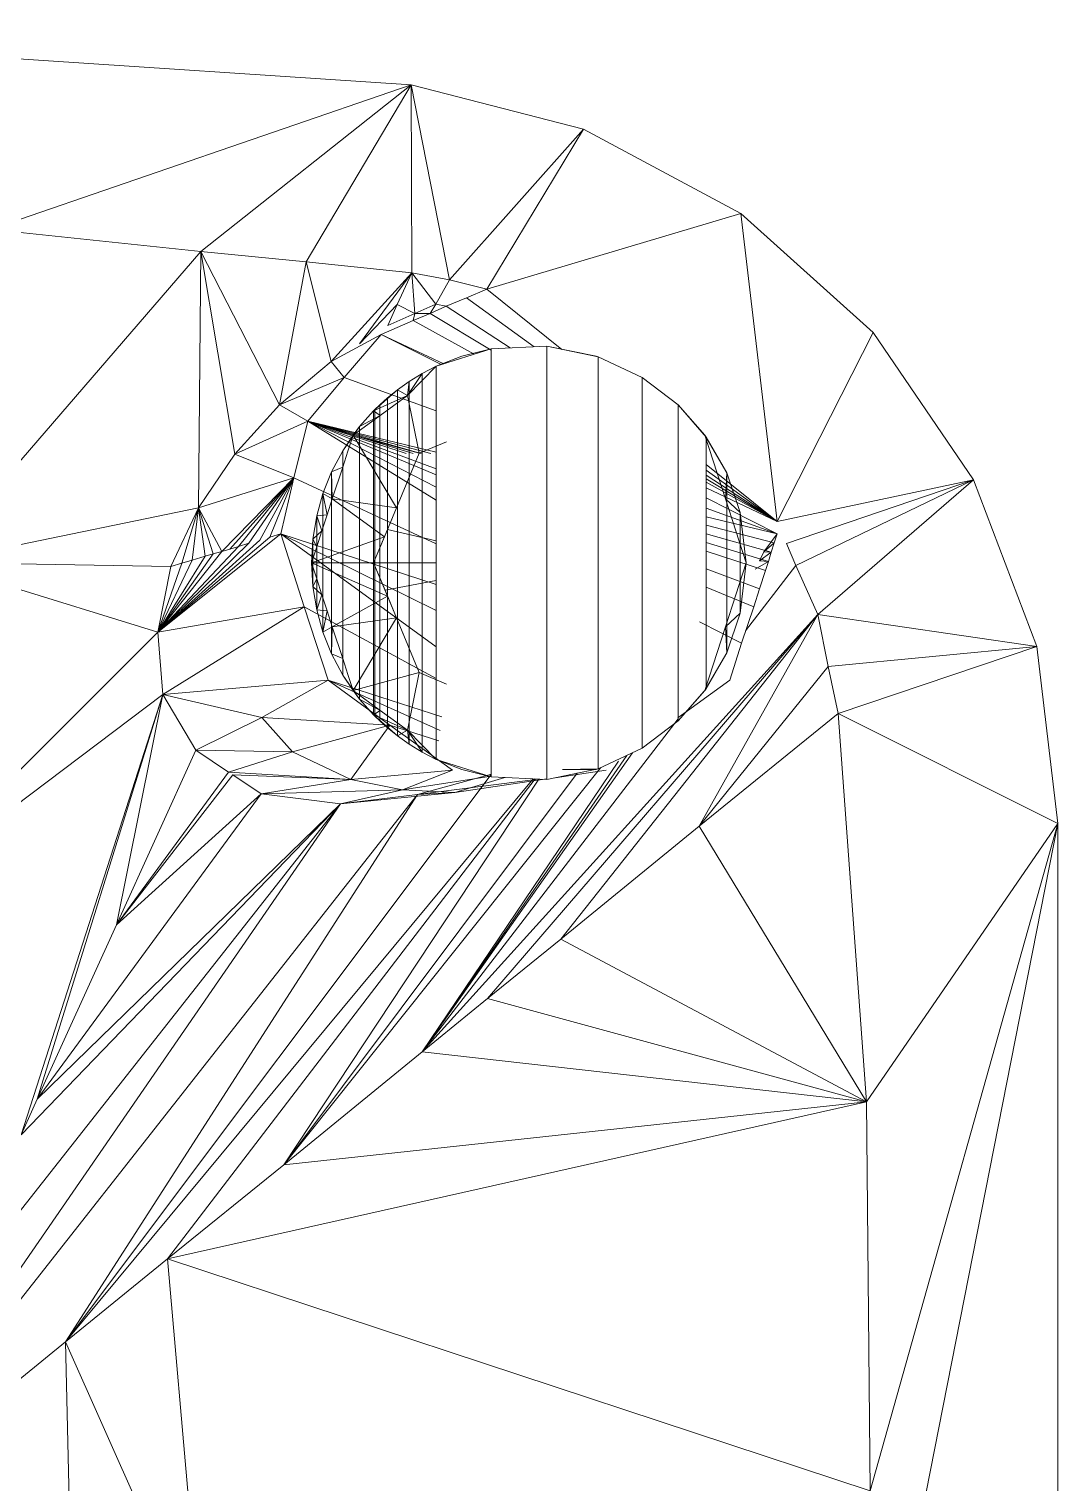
# Model space of a CAD drawing. Header units: inches. Extents: x 1 to 127281, y -26064 to 104775.
# Drawn here: x 25505.4 to 25509.54, y -22405.98 to -22400.13 of the extents above; entities that cross this region are included whole.
import ezdxf

# ---------------------------------------------------------------- set-up
doc = ezdxf.new("R2010")
doc.units = ezdxf.units.IN
doc.header["$MEASUREMENT"] = 0
doc.layers.add('A-GENM', color=13, linetype='Continuous', lineweight=9)

# ---------------------------------------------------------------- blocks, each defined once
blk = doc.blocks.new('Drinking_Founta_ - Phase 10')
at = {"layer": 'A-GENM'}
for p, q in [((11.396, 29.9555), (8.0005, 30.1796)), ((11.396, 29.9555), (9.7027, 29.3725)), ((11.396, 29.9555), (10.5493, 29.2846)), ((11.396, 29.9555), (10.9741, 29.2421)), ((11.396, 29.9555), (12.0903, 29.7768)), ((11.5513, 29.1703), (11.396, 29.9555)), ((11.396, 29.9555), (11.3989, 29.1981)), ((11.5513, 29.1703), (12.0903, 29.7768)), ((11.7007, 29.1322), (12.0903, 29.7768)), ((12.0903, 29.7768), (12.7232, 29.4369)), ((11.7007, 29.1322), (12.7232, 29.4369)), ((13.2564, 28.9579), (12.7232, 29.4369)), ((12.8696, 28.1977), (12.7232, 29.4369)), ((9.7027, 29.3725), (10.5493, 29.2846)), ((9.4683, 28.0321), (10.5493, 29.2846)), ((10.5405, 28.2519), (10.5493, 29.2846)), ((10.8657, 28.6664), (10.5493, 29.2846)), ((10.687, 28.4686), (10.5493, 29.2846)), ((10.9741, 29.2421), (10.5493, 29.2846)), ((10.8657, 28.6664), (10.9741, 29.2421)), ((11.0737, 28.8407), (10.9741, 29.2421)), ((11.3989, 29.1981), (10.9741, 29.2421)), ((11.0737, 28.8407), (11.3989, 29.1981)), ((11.188, 28.9125), (11.3989, 29.1981)), ((11.3403, 29.0707), (11.3989, 29.1981)), ((11.4956, 29.0722), (11.3989, 29.1981)), ((11.4107, 29.0341), (11.3989, 29.1981)), ((11.5513, 29.1703), (11.3989, 29.1981)), ((11.4956, 29.0722), (11.5513, 29.1703)), ((11.5513, 29.1703), (11.7007, 29.1322)), ((11.6187, 29.0971), (11.5366, 29.0634)), ((11.6187, 29.0971), (11.7007, 29.1322)), ((11.6187, 29.0971), (11.8922, 28.9004)), ((11.7007, 29.1322), (12.0034, 28.8902)), ((11.3403, 29.0707), (11.188, 28.9125)), ((11.3403, 29.0707), (11.3023, 28.9857)), ((11.3023, 28.9857), (11.4107, 29.0341)), ((11.3403, 29.0707), (11.4107, 29.0341)), ((11.4107, 29.0341), (11.4048, 29.0062)), ((11.4048, 29.0062), (11.4722, 29.0341)), ((11.4956, 29.0722), (11.4107, 29.0341)), ((11.4107, 29.0341), (11.4722, 29.0341)), ((11.4956, 29.0722), (11.4722, 29.0341)), ((11.5366, 29.0634), (11.4722, 29.0341)), ((11.4722, 29.0341), (11.7179, 28.887)), ((11.4956, 29.0722), (11.5366, 29.0634)), ((11.5366, 29.0634), (11.7945, 28.8959)), ((11.2759, 28.9506), (11.4048, 29.0062)), ((11.4048, 29.0062), (11.6501, 28.8708)), ((11.2759, 28.9506), (11.0737, 28.8407)), ((11.2759, 28.9506), (11.1265, 28.7763)), ((11.2759, 28.9506), (11.5274, 28.8318)), ((11.2759, 28.9506), (11.5178, 28.8287)), ((13.2564, 28.9579), (12.8696, 28.1977)), ((13.6607, 28.3646), (13.2564, 28.9579)), ((11.7179, 28.8924), (11.4972, 28.8222)), ((11.5999, 28.8629), (11.4972, 28.8222)), ((11.7179, 28.8924), (11.5999, 28.8629)), ((11.7179, 28.8924), (11.9426, 28.9027)), ((11.7179, 27.1691), (11.7179, 28.8924)), ((12.1407, 28.8629), (11.9426, 28.9027)), ((11.9426, 27.1587), (11.9426, 28.9027)), ((11.9426, 28.9027), (12.1495, 28.86)), ((12.1407, 28.8629), (12.1495, 28.86)), ((12.3267, 28.7773), (12.1495, 28.86)), ((12.1495, 27.2015), (12.1495, 28.86)), ((10.8657, 28.6664), (11.0737, 28.8407)), ((11.1265, 28.7763), (11.0737, 28.8407)), ((11.3812, 28.704), (11.4972, 28.8222)), ((11.4408, 28.7931), (11.4972, 28.8222)), ((11.4972, 28.8222), (11.4972, 27.2393)), ((10.8657, 28.6664), (11.1265, 28.7763)), ((11.1265, 28.7763), (10.98, 28.6005)), ((11.1265, 28.7763), (11.4972, 28.6426)), ((11.3413, 28.7277), (11.3883, 28.761)), ((11.3812, 28.704), (11.4408, 28.7931)), ((11.3812, 28.704), (11.3883, 28.761)), ((11.4408, 28.7931), (11.3883, 28.761)), ((11.3883, 27.3005), (11.3883, 28.761)), ((11.4408, 27.2684), (11.4408, 28.7931)), ((12.3267, 28.7773), (12.4711, 28.6669)), ((12.3267, 28.7773), (12.3267, 27.2842)), ((11.3413, 28.7277), (11.2453, 28.6431)), ((11.3812, 28.704), (11.2453, 28.6431)), ((11.3012, 28.6954), (11.2453, 28.6431)), ((11.3012, 28.6954), (11.2698, 28.6671)), ((11.3812, 28.704), (11.2718, 28.6245)), ((11.3012, 28.6954), (11.3413, 28.7277)), ((11.3012, 27.3661), (11.3012, 28.6954)), ((11.3812, 28.704), (11.3413, 28.7277)), ((11.3413, 28.7277), (11.3413, 27.3338)), ((11.4284, 28.4727), (11.3812, 28.704)), ((10.8657, 28.6664), (10.687, 28.4686)), ((10.8657, 28.6664), (10.98, 28.6005)), ((11.1624, 28.5451), (11.2718, 28.6245)), ((11.1884, 28.5791), (11.2453, 28.6431)), ((11.2718, 28.6245), (11.1884, 28.5791)), ((11.2698, 28.6671), (11.2453, 28.6431)), ((11.2698, 28.6671), (11.2453, 28.6431)), ((11.2499, 28.6478), (11.2453, 28.6431)), ((11.2453, 28.6431), (11.2453, 27.8925)), ((11.2453, 27.4184), (11.2453, 28.6431)), ((11.2718, 28.6245), (11.2453, 28.6431)), ((11.2698, 28.6671), (11.2499, 28.6478)), ((11.2499, 27.4137), (11.2499, 28.6478)), ((11.2698, 27.3943), (11.2698, 28.6671)), ((12.5782, 28.5451), (12.4711, 28.6669)), ((12.5838, 28.5373), (12.4711, 28.6669)), ((12.4711, 28.6669), (12.4711, 27.3946)), ((10.98, 28.6005), (10.687, 28.4686)), ((10.98, 28.6005), (10.9243, 28.3734)), ((10.98, 28.6005), (11.4972, 28.4766)), ((10.98, 28.6005), (11.4749, 28.4715)), ((10.98, 28.6005), (11.4972, 28.4089)), ((10.98, 28.6005), (11.4972, 28.3358)), ((10.98, 28.6005), (11.4972, 28.2835)), ((10.98, 28.6005), (11.4972, 28.3853)), ((10.98, 28.6005), (11.4363, 28.4715)), ((10.98, 28.6005), (11.3757, 28.4715)), ((10.98, 28.6005), (11.404, 28.4715)), ((11.1884, 28.5791), (11.1208, 28.4823)), ((11.1624, 28.5451), (11.1884, 28.5791)), ((11.1884, 27.4824), (11.1884, 28.5791)), ((11.1624, 28.5451), (11.1208, 28.4823)), ((11.1415, 28.4808), (11.1624, 28.5451)), ((11.4284, 28.4727), (11.1624, 28.5451)), ((11.3368, 28.2517), (11.1624, 28.5451)), ((11.5389, 28.5184), (11.4284, 28.4727)), ((11.4284, 28.4727), (11.5389, 28.5184)), ((12.5782, 28.5451), (12.5838, 28.5373)), ((12.6618, 28.2879), (12.5782, 28.5451)), ((12.5782, 28.5451), (12.6668, 28.393)), ((12.6668, 28.393), (12.5838, 28.5373)), ((12.5838, 27.5242), (12.5838, 28.5373)), ((10.5405, 28.2519), (10.687, 28.4686)), ((10.9243, 28.3734), (10.687, 28.4686)), ((11.1208, 28.4823), (11.0759, 28.3975)), ((11.1206, 28.4165), (11.1208, 28.4823)), ((11.1415, 28.4808), (11.1206, 28.4165)), ((11.1208, 28.4823), (11.1208, 27.5792)), ((11.4284, 28.4727), (11.3826, 28.3622)), ((11.3826, 28.3622), (11.4284, 28.4727)), ((11.4284, 28.4727), (11.4295, 28.4715)), ((11.0409, 28.3096), (11.0759, 28.3975)), ((11.1206, 28.4165), (11.0759, 28.3975)), ((11.0759, 27.664), (11.0759, 28.3975)), ((11.0789, 28.2879), (11.0759, 28.3975)), ((11.1206, 28.4165), (11.0789, 28.2879)), ((12.5838, 28.4262), (12.8696, 28.1977)), ((12.5838, 28.4032), (12.8696, 28.1977)), ((12.6618, 28.2879), (12.6668, 28.393)), ((12.7216, 28.2329), (12.6668, 28.393)), ((12.6668, 27.6684), (12.6668, 28.393)), ((10.9243, 28.3734), (10.5405, 28.2519)), ((10.9243, 28.3734), (10.6343, 28.0761)), ((10.9243, 28.3734), (10.6665, 28.0863)), ((10.9243, 28.3734), (10.7017, 28.0966)), ((10.9243, 28.3734), (10.7427, 28.1098)), ((10.9243, 28.3734), (10.7866, 28.1215)), ((10.9243, 28.3734), (10.8277, 28.1347)), ((10.9243, 28.3734), (10.8716, 28.1478)), ((10.9243, 28.3734), (11.4972, 28.1076)), ((11.3826, 28.3622), (11.3368, 28.2517)), ((11.3368, 28.2517), (11.3826, 28.3622)), ((12.5838, 28.3833), (12.8696, 28.1977)), ((12.5838, 28.3687), (12.8696, 28.1977)), ((12.5838, 28.3554), (12.8696, 28.1977)), ((12.5838, 28.3327), (12.8696, 28.1977)), ((13.6607, 28.3646), (12.8696, 28.1977)), ((13.6607, 28.3646), (12.9077, 28.1083)), ((13.6607, 28.3646), (12.9458, 28.0204)), ((13.0337, 27.8227), (13.6607, 28.3646)), ((13.9155, 27.6937), (13.6607, 28.3646)), ((11.0159, 28.2194), (11.0409, 28.3096)), ((11.058, 28.2236), (11.0409, 28.3096)), ((11.0789, 28.2879), (11.0409, 28.3096)), ((11.0409, 28.3096), (11.0409, 27.7519)), ((11.058, 28.2236), (11.0789, 28.2879)), ((11.2885, 28.1349), (11.0789, 28.2879)), ((11.3368, 28.2517), (11.0789, 28.2879)), ((12.5838, 28.2918), (12.8696, 28.1478)), ((12.7453, 28.0307), (12.6618, 28.2879)), ((12.6618, 28.2879), (12.7216, 28.2329)), ((10.5405, 28.2519), (9.4683, 28.0321)), ((10.4292, 28.016), (10.5405, 28.2519)), ((10.4732, 28.0292), (10.5405, 28.2519)), ((10.5142, 28.0409), (10.5405, 28.2519)), ((10.5669, 28.057), (10.5405, 28.2519)), ((10.6343, 28.0761), (10.5405, 28.2519)), ((10.5405, 28.2519), (10.5991, 28.0673)), ((11.0159, 28.2194), (11.0006, 28.1266)), ((11.058, 28.2236), (11.0159, 28.2194)), ((11.0159, 27.8421), (11.0159, 28.2194)), ((11.0159, 28.2194), (11.0371, 28.1593)), ((11.058, 28.2236), (11.0371, 28.1593)), ((11.2885, 28.1349), (11.3368, 28.2517)), ((11.3011, 28.1655), (11.3368, 28.2517)), ((12.5838, 28.2509), (12.8696, 28.1478)), ((12.5838, 28.2163), (12.8696, 28.1478)), ((12.7453, 28.0307), (12.7216, 28.2329)), ((12.7453, 28.0307), (12.7216, 28.2329)), ((12.7216, 27.8286), (12.7216, 28.2329)), ((11.0371, 28.1593), (11.0006, 28.1266)), ((11.0162, 28.095), (11.0371, 28.1593)), ((11.2453, 28.0307), (11.3011, 28.1655)), ((11.4972, 28.1191), (11.3011, 28.1655)), ((12.5838, 28.1826), (12.8579, 28.1112)), ((10.8716, 28.1478), (10.3765, 27.7523)), ((10.3765, 27.7523), (10.8277, 28.1347)), ((10.7866, 28.1215), (10.3765, 27.7523)), ((10.3765, 27.7523), (10.7427, 28.1098)), ((10.7017, 28.0966), (10.3765, 27.7523)), ((10.6665, 28.0863), (10.7017, 28.0966)), ((10.7017, 28.0966), (10.7427, 28.1098)), ((10.8716, 28.1478), (10.8277, 28.1347)), ((10.8716, 28.1478), (11.4972, 27.944)), ((10.8716, 28.1478), (10.9653, 27.8534)), ((10.8716, 28.1478), (11.4972, 27.693)), ((10.8716, 28.1478), (11.4972, 27.8386)), ((10.9953, 28.0307), (11.2885, 28.1349)), ((10.9953, 28.0307), (11.0006, 28.1266)), ((10.9953, 28.0307), (11.0162, 28.095)), ((11.0162, 28.095), (10.9953, 28.0307)), ((11.0162, 28.095), (11.0006, 28.1266)), ((11.0006, 27.9349), (11.0006, 28.1266)), ((11.2453, 28.0307), (11.2885, 28.1349)), ((12.5838, 28.1473), (12.8462, 28.0731)), ((12.5838, 28.1128), (12.8345, 28.0365)), ((12.8696, 28.1478), (12.8169, 28.0746)), ((12.8579, 28.1112), (12.8169, 28.0746)), ((12.8579, 28.1112), (12.8462, 28.0731)), ((12.8696, 28.1478), (12.8579, 28.1112)), ((12.9077, 28.1083), (12.9458, 28.0204)), ((10.6343, 28.0761), (10.3765, 27.7523)), ((10.3765, 27.7523), (10.5991, 28.0673)), ((10.5669, 28.057), (10.3765, 27.7523)), ((10.5142, 28.0409), (10.3765, 27.7523)), ((10.5142, 28.0409), (10.4732, 28.0292)), ((10.5669, 28.057), (10.5142, 28.0409)), ((10.5669, 28.057), (10.5991, 28.0673)), ((10.6343, 28.0761), (10.5991, 28.0673)), ((10.6665, 28.0863), (10.6343, 28.0761)), ((12.5838, 28.0778), (12.8228, 27.9999)), ((12.7818, 28.0058), (12.8345, 28.0365)), ((12.8169, 28.0746), (12.7993, 28.0394)), ((12.8462, 28.0731), (12.7993, 28.0394)), ((12.8345, 28.0365), (12.7993, 28.0394)), ((12.8462, 28.0731), (12.8169, 28.0746)), ((12.8228, 27.9999), (12.8345, 28.0365)), ((12.8462, 28.0731), (12.8345, 28.0365)), ((10.4292, 28.016), (9.4683, 28.0321)), ((9.4683, 28.0321), (10.3765, 27.7523)), ((10.4732, 28.0292), (10.3765, 27.7523)), ((10.4292, 28.016), (10.3765, 27.7523)), ((10.4292, 28.016), (10.4732, 28.0292)), ((10.9953, 28.0307), (11.0162, 27.9665)), ((11.0162, 27.9665), (10.9953, 28.0307)), ((10.9953, 28.0307), (11.0006, 27.9349)), ((11.3011, 27.896), (10.9953, 28.0307)), ((11.2453, 28.0307), (10.9953, 28.0307)), ((11.3011, 27.896), (11.2453, 28.0307)), ((11.2453, 28.0307), (11.2911, 27.9203)), ((11.2453, 28.0307), (11.4972, 28.0307)), ((12.5838, 28.0065), (12.7993, 27.9267)), ((12.6618, 27.7736), (12.7453, 28.0307)), ((12.7453, 28.0307), (12.7216, 27.8286)), ((12.7453, 28.0307), (12.7216, 27.8286)), ((12.743, 27.7566), (12.9458, 28.0204)), ((12.7993, 27.9267), (12.8228, 27.9999)), ((13.0337, 27.8227), (12.9458, 28.0204)), ((11.0162, 27.9665), (11.0006, 27.9349)), ((11.0006, 27.9349), (11.0159, 27.8421)), ((11.0371, 27.9022), (11.0006, 27.9349)), ((11.0162, 27.9665), (11.0371, 27.9022)), ((11.4972, 27.9596), (11.2911, 27.9203)), ((11.3368, 27.8098), (11.2911, 27.9203)), ((12.5838, 27.9333), (12.7759, 27.8534)), ((12.7993, 27.9267), (12.7759, 27.8534)), ((11.0371, 27.9022), (11.0159, 27.8421)), ((11.0371, 27.9022), (11.058, 27.8379)), ((11.3011, 27.896), (11.0789, 27.7736)), ((11.2453, 27.4184), (11.2453, 27.8925)), ((11.3011, 27.896), (11.3368, 27.8098)), ((10.3765, 27.7523), (10.9653, 27.8534)), ((10.9653, 27.8534), (10.397, 27.5004)), ((10.9653, 27.8534), (11.4972, 27.5657)), ((10.9653, 27.8534), (11.062, 27.559)), ((11.0159, 27.8421), (11.0409, 27.7519)), ((11.058, 27.8379), (11.0159, 27.8421)), ((11.058, 27.8379), (11.0409, 27.7519)), ((11.0789, 27.7736), (11.058, 27.8379)), ((11.3368, 27.8098), (11.0789, 27.7736)), ((11.3368, 27.8098), (11.1624, 27.5164)), ((11.3368, 27.8098), (11.357, 27.7612)), ((11.3826, 27.6993), (11.3368, 27.8098)), ((13.0337, 27.8227), (11.44, 26.0619)), ((13.0337, 27.8227), (11.7036, 26.2772)), ((13.0337, 27.8227), (11.9995, 26.516)), ((13.0337, 27.8227), (12.5562, 26.9701)), ((12.6618, 27.7736), (12.7216, 27.8286)), ((12.7216, 27.8286), (12.6668, 27.6684)), ((12.7261, 27.7069), (12.7759, 27.8534)), ((13.9155, 27.6937), (13.0337, 27.8227)), ((13.0337, 27.8227), (13.0747, 27.6132)), ((9.2896, 26.6654), (10.3765, 27.7523)), ((10.3765, 27.7523), (10.397, 27.5004)), ((11.0789, 27.7736), (11.0409, 27.7519)), ((11.0759, 27.664), (11.0409, 27.7519)), ((11.0789, 27.7736), (11.0759, 27.664)), ((11.0789, 27.7736), (11.1206, 27.645)), ((11.3826, 27.6993), (11.357, 27.7612)), ((12.5572, 27.7933), (12.7261, 27.7069)), ((12.6618, 27.7736), (12.5782, 27.5164)), ((12.6618, 27.7736), (12.6668, 27.6684)), ((11.4284, 27.5888), (11.3826, 27.6993)), ((11.4284, 27.5888), (11.3826, 27.6993)), ((12.7261, 27.7069), (12.6792, 27.559)), ((13.9155, 27.6937), (13.0747, 27.6132)), ((13.1157, 27.4242), (13.9155, 27.6937)), ((14.0005, 26.9818), (13.9155, 27.6937)), ((11.0759, 27.664), (11.1208, 27.5792)), ((11.1206, 27.645), (11.0759, 27.664)), ((11.1415, 27.5807), (11.1206, 27.645)), ((11.1206, 27.645), (11.1208, 27.5792)), ((12.5782, 27.5164), (12.6668, 27.6684)), ((12.5838, 27.5242), (12.6668, 27.6684)), ((11.1624, 27.5164), (11.1208, 27.5792)), ((11.1884, 27.4824), (11.1208, 27.5792)), ((11.1415, 27.5807), (11.1624, 27.5164)), ((11.4284, 27.5888), (11.1624, 27.5164)), ((11.4284, 27.5888), (11.3812, 27.3575)), ((11.4284, 27.5888), (11.5389, 27.543)), ((11.4284, 27.5888), (11.5389, 27.543)), ((12.5562, 26.9701), (13.0747, 27.6132)), ((13.1157, 27.4242), (13.0747, 27.6132)), ((10.397, 27.5004), (11.062, 27.559)), ((11.062, 27.559), (10.7954, 27.4081)), ((11.3111, 27.3773), (11.062, 27.559)), ((11.5128, 27.3564), (11.062, 27.559)), ((11.52, 27.4103), (11.062, 27.559)), ((11.1624, 27.5164), (11.1884, 27.4824)), ((11.1624, 27.5164), (11.2718, 27.437)), ((12.6792, 27.559), (12.4699, 27.4063)), ((12.5838, 27.5242), (12.4711, 27.3946)), ((12.5782, 27.5164), (12.4711, 27.3946)), ((12.5838, 27.5242), (12.5782, 27.5164)), ((9.2896, 26.6654), (10.397, 27.5004)), ((9.8257, 25.7279), (10.397, 27.5004)), ((9.8902, 25.8715), (10.397, 27.5004)), ((10.2095, 26.5731), (10.397, 27.5004)), ((10.397, 27.5004), (10.5288, 27.2763)), ((10.397, 27.5004), (10.7954, 27.4081)), ((11.1884, 27.4824), (11.2453, 27.4184)), ((11.1884, 27.4824), (11.2718, 27.437)), ((10.5288, 27.2763), (10.7954, 27.4081)), ((11.3111, 27.3773), (10.7954, 27.4081)), ((10.9185, 27.2704), (10.7954, 27.4081)), ((11.2718, 27.437), (11.2453, 27.4184)), ((11.2698, 27.3943), (11.2453, 27.4184)), ((11.2698, 27.3943), (11.2453, 27.4184)), ((11.2453, 27.4184), (11.2499, 27.4137)), ((11.3012, 27.3661), (11.2453, 27.4184)), ((11.2453, 27.4184), (11.3812, 27.3575)), ((11.2453, 27.4184), (11.3413, 27.3338)), ((11.2698, 27.3943), (11.2499, 27.4137)), ((11.2698, 27.3943), (11.3012, 27.3661)), ((11.2718, 27.437), (11.3812, 27.3575)), ((11.44, 26.0619), (12.4711, 27.403)), ((12.4711, 27.3946), (12.3267, 27.2842)), ((13.1157, 27.4242), (12.5562, 26.9701)), ((14.0005, 26.9818), (13.1157, 27.4242)), ((13.1157, 27.4242), (13.23, 25.8612)), ((11.3111, 27.3773), (10.9185, 27.2704)), ((11.3111, 27.3773), (11.1528, 27.1591)), ((11.3012, 27.3661), (11.3413, 27.3338)), ((11.3111, 27.3773), (11.5071, 27.3137)), ((11.3111, 27.3773), (11.563, 27.1957)), ((11.3812, 27.3575), (11.3413, 27.3338)), ((11.3883, 27.3005), (11.3413, 27.3338)), ((11.4408, 27.2684), (11.3812, 27.3575)), ((11.3883, 27.3005), (11.3812, 27.3575)), ((11.3812, 27.3575), (11.4972, 27.2393)), ((10.2095, 26.5731), (10.5288, 27.2763)), ((10.5288, 27.2763), (10.6607, 27.1884)), ((10.5288, 27.2763), (10.9185, 27.2704)), ((11.4408, 27.2684), (11.3883, 27.3005)), ((12.1495, 27.2015), (12.3267, 27.2842)), ((10.6607, 27.1884), (10.9185, 27.2704)), ((11.1528, 27.1591), (10.9185, 27.2704)), ((11.44, 26.0619), (12.2875, 27.2659)), ((11.44, 26.0619), (12.2643, 27.2551)), ((11.44, 26.0619), (12.2308, 27.2319)), ((11.4408, 27.2684), (11.4972, 27.2393)), ((11.5999, 27.1986), (11.4972, 27.2393)), ((11.7179, 27.1691), (11.4972, 27.2393)), ((11.719, 27.1781), (10.0044, 24.8944)), ((10.0044, 24.8944), (11.8875, 27.1613)), ((10.2095, 26.5731), (10.6607, 27.1884)), ((10.2095, 26.5731), (10.6782, 27.1767)), ((10.4146, 25.2284), (11.896, 27.1609)), ((11.1528, 27.1591), (10.6607, 27.1884)), ((10.6782, 27.1767), (11.1528, 27.1591)), ((10.7925, 27.1005), (10.6782, 27.1767)), ((10.7925, 27.1005), (11.1528, 27.1591)), ((10.8833, 25.6078), (12.1605, 27.2066)), ((10.8833, 25.6078), (12.0652, 27.1841)), ((10.8833, 25.6078), (11.9102, 27.1602)), ((11.563, 27.1957), (11.1528, 27.1591)), ((11.1528, 27.1591), (11.3609, 27.1166)), ((11.563, 27.1957), (11.3609, 27.1166)), ((11.7182, 27.1721), (11.3609, 27.1166)), ((11.4224, 27.0976), (11.7193, 27.1805)), ((11.4224, 27.0976), (11.9078, 27.1603)), ((11.7732, 27.1666), (11.5718, 27.1063)), ((11.9426, 27.1607), (11.5718, 27.1063)), ((11.5999, 27.1986), (11.7179, 27.1691)), ((11.7179, 27.1691), (11.9426, 27.1587)), ((12.1495, 27.2015), (11.9426, 27.1587)), ((12.1812, 27.1957), (11.9757, 27.1656)), ((12.0055, 27.1986), (12.1495, 27.2015)), ((12.0055, 27.1986), (12.1407, 27.1986)), ((12.1495, 27.2015), (12.1407, 27.1986)), ((10.7925, 27.1005), (9.8902, 25.8715)), ((10.7925, 27.1005), (10.2095, 26.5731)), ((10.7925, 27.1005), (11.3609, 27.1166)), ((10.7925, 27.1005), (11.1118, 27.0609)), ((11.1118, 27.0609), (11.3609, 27.1166)), ((11.1118, 27.0609), (11.5718, 27.1063)), ((11.3609, 27.1166), (11.5718, 27.1063)), ((11.4224, 27.0976), (11.5718, 27.1063)), ((9.1255, 24.1796), (11.4224, 27.0976)), ((9.1255, 24.1796), (11.1118, 27.0609)), ((9.5093, 25.0263), (11.1118, 27.0609)), ((9.8257, 25.7279), (11.1118, 27.0609)), ((9.8902, 25.8715), (11.1118, 27.0609)), ((11.4224, 27.0976), (10.0044, 24.8944)), ((11.4224, 27.0976), (11.1118, 27.0609)), ((14.0005, 26.9818), (13.1626, 22.7309)), ((14.0005, 26.9818), (13.23, 25.8612)), ((14.0005, 26.9818), (13.2446, 24.2953)), ((14.0005, 26.9818), (14.0005, 12.18)), ((12.5562, 26.9701), (11.9995, 26.516)), ((13.23, 25.8612), (12.5562, 26.9701)), ((9.8902, 25.8715), (10.2095, 26.5731)), ((11.7036, 26.2772), (11.9995, 26.516)), ((13.23, 25.8612), (11.9995, 26.516)), ((11.7036, 26.2772), (11.44, 26.0619)), ((11.7036, 26.2772), (13.23, 25.8612)), ((11.44, 26.0619), (10.8833, 25.6078)), ((13.23, 25.8612), (11.44, 26.0619)), ((9.8902, 25.8715), (9.8257, 25.7279)), ((13.23, 25.8612), (10.4146, 25.2284)), ((13.23, 25.8612), (10.8833, 25.6078)), ((13.23, 25.8612), (13.2446, 24.2953)), ((10.4146, 25.2284), (10.8833, 25.6078)), ((10.0044, 24.8944), (10.4146, 25.2284)), ((10.5523, 23.6669), (10.4146, 25.2284)), ((13.2446, 24.2953), (10.4146, 25.2284)), ((9.1255, 24.1796), (10.0044, 24.8944)), ((10.0278, 23.8559), (10.0044, 24.8944)), ((10.5523, 23.6669), (10.0044, 24.8944))]:
    blk.add_line(p, q, dxfattribs=at)
blk = doc.blocks.new('Locker Rooms_Ryan_ifc-1-Site Plan - Phase 1')
at = {"lineweight": 9}
blk.add_blockref('Drinking_Founta_ - Phase 10', (25495.5386, -22430.3109), dxfattribs=at)

msp = doc.modelspace()

# ---------------------------------------------------------------- block references
at = {"lineweight": 5}
msp.add_blockref('Locker Rooms_Ryan_ifc-1-Site Plan - Phase 1', (0, 0), dxfattribs=at)

doc.saveas('drawing.dxf')
